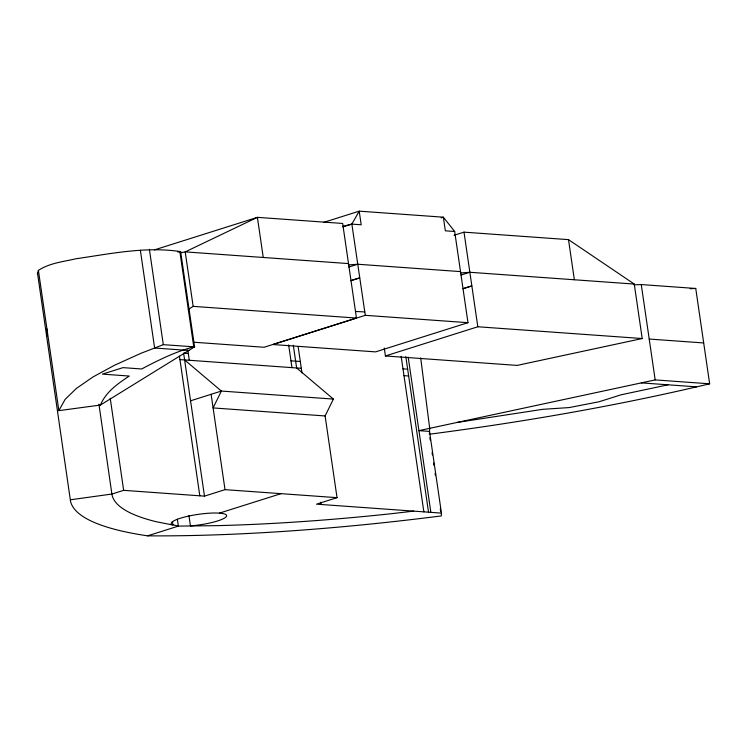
<?xml version="1.0" encoding="UTF-8"?>
<svg xmlns="http://www.w3.org/2000/svg" width="747" height="747" viewBox="0 0 747 747"><rect width="100%" height="100%" fill="white"/><g stroke="black" fill="none" stroke-linecap="round" stroke-linejoin="round"><path stroke-width="1.12" d="M46.725 336.327L46.94 328.932M37.527 273.271L70.526 501.284A464.298 87.801 -8.3 0 0 147.57 535.842A548.681 103.749 -8.3 0 0 434.11 516.84L441.3 515.944L441.449 513.114L429.525 431.392L418.936 430.636L655.175 379.906L709.65 383.809L695.746 288.473L641.262 284.56L634.296 284.831M37.35 273.869L38.405 270.414C49.442 263.019 63.178 261.786 75.802 258.789C110.229 253.831 145.002 246.379 179.85 251.496L180.597 251.552L194.603 346.879L100.471 405.033L58.864 410.654L38.405 270.414M58.864 410.654L65.101 399.393L76.455 388.384L93.039 376.927L114.674 365.171L141.09 353.247L163.304 344.656L194.603 346.879M100.471 405.033C105.803 391.914 117.905 383.603 129.278 376.049L102.46 374.126L122.994 367.636L141.659 368.981C158.317 360.138 175.47 351.716 193.762 346.841L179.85 251.496M441.449 513.114L316.504 504.16L337.037 497.67L325.113 415.958L333.395 399.085L296.634 367.963L293.319 345.263M365.292 315.327L351.856 224.109L359.204 211.158L443.354 217.19L454.671 231.486L467.977 322.685L375.582 351.884L272.898 344.526L365.292 315.327L467.977 322.685M188.272 309.529L193.156 306.363L356.459 318.063L342.658 223.456L257.398 217.349L154.433 249.881M323.843 222.335L359.204 211.158L361.193 224.782L351.856 224.109L342.798 226.341M350.819 280.685L359.718 277.865L350.829 280.629M356.459 318.063L264.065 347.262L194.407 342.275M463.047 288.678L471.852 285.905L462.953 288.669M190.578 400.794L221.373 391.064L333.395 399.085M384.257 348.018L385.415 355.964L477.809 326.766L642.205 338.54L634.259 284.065L568.504 239.638L464.008 232.149L454.073 235.24M337.037 497.67L225.015 489.649L204.482 496.139L123.657 490.34L112.031 494.019L70.573 499.771M147.57 535.842L178.365 526.103L217.032 525.645A513.18 97.035 -8.3 0 0 390.139 513.843L413.698 511.125M219.431 513.124L281.021 493.664M441.141 217.891L443.354 217.19L445.343 230.814L454.671 231.486M342.948 226.883L351.856 224.109M348.802 267.015L357.71 264.242L460.525 271.609M461.002 275.036L469.863 272.281L634.259 284.065M709.65 383.809C617.255 405.798 523.535 421.962 429.376 434.222L429.693 428.32L420.701 357.99M668.033 384.808L621.046 394.808L599.075 401.755L569.205 407.573L542.742 409.319L456.809 422.503M642.205 338.54L517.139 365.404L385.415 355.964M180.634 252.775L185.209 251.879L257.398 217.349L263.252 257.472M177.833 252.084L180.597 251.552M348.438 264.933L357.71 264.242M460.582 272.972L469.863 272.281M690.144 288.725L695.746 288.473M355.525 311.462L364.797 311.929M348.513 263.588L185.209 251.879L193.156 306.363M649.208 339.045L703.693 342.948M188.916 350.474L154.62 348.018L140.361 250.245M641.271 382.884L696.568 386.853M188.291 353.462L183.622 353.126L204.482 496.139M290.975 360.82L300.303 361.483M402.988 368.841L407.657 369.177M179.943 359.596L301.302 368.299M403.987 375.657L408.656 375.993M325.113 415.958L213.091 407.927L221.373 391.064L184.612 359.933M641.262 284.56L655.175 379.906M568.504 239.638L574.359 279.77M464.008 232.149L477.809 326.766M429.88 437.677L430.216 439.974M432.065 452.635L432.392 454.942M433.568 462.991L433.904 465.297M435.081 473.355L435.417 475.652M440.291 509.034L440.627 511.34M408.207 357.122L430.86 512.358M405.826 356.608L428.526 512.19M401.167 356.356L423.857 511.854M298.156 346.729L301.975 372.912M320.837 502.189L321.173 504.496M288.65 344.927L291.965 367.627M211.112 394.304L225.015 489.649M187.796 350.054L189.28 360.269M179.448 356.198L199.813 495.803M188.944 515.57L190.448 525.907A28.031 5.304 -8.3 0 0 226.397 516.466A28.031 5.304 -8.3 0 0 197.796 514.422A28.031 5.304 -8.3 0 0 171.782 524.562L178.365 526.103L177.356 519.193M149.391 249.311L163.304 344.656M172.464 521.583L172.968 525.038L156.244 521.723A424.203 80.218 -8.3 0 1 111.994 494.803L98.94 404.239M110.229 398.263L123.657 490.34"/></g></svg>
